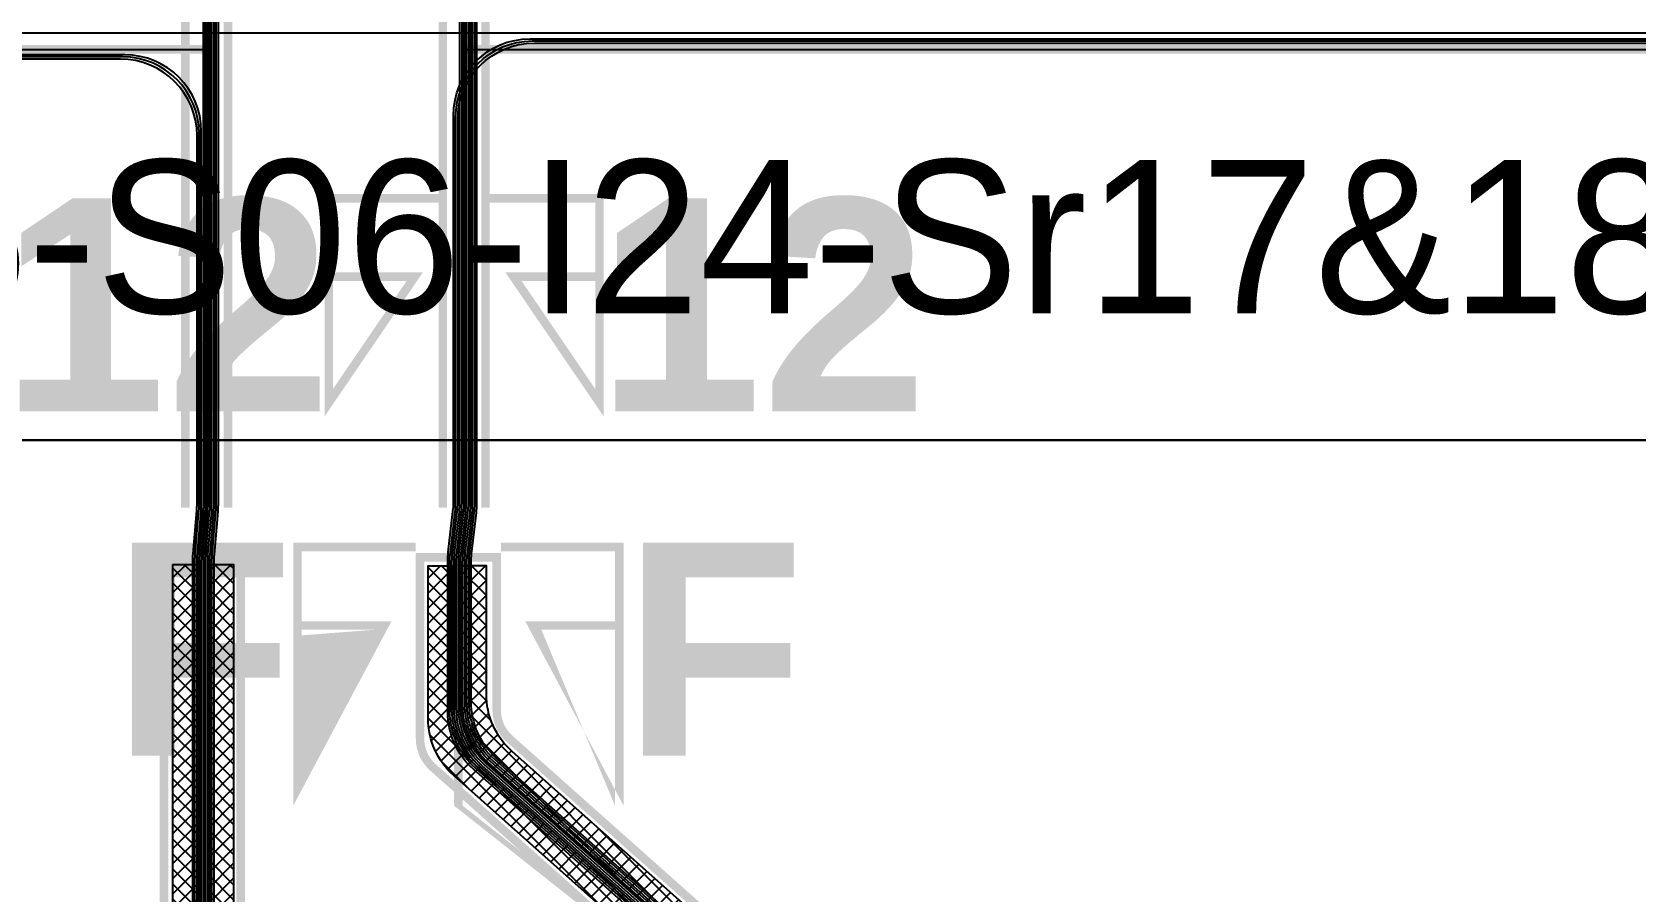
# Model space of a CAD drawing. Header units: metres. Extents: x 531856 to 532245, y 2674174 to 2674494.
# Drawn here: x 532029.48 to 532048.32, y 2674378.99 to 2674389.08 of the extents above; entities that cross this region are included whole.
import ezdxf
from ezdxf.enums import TextEntityAlignment as Align

# ---------------------------------------------------------------- set-up
doc = ezdxf.new("R2010")
doc.units = ezdxf.units.M
doc.linetypes.add('DASHED', pattern=[0.75, 0.5, -0.25])
for name, color, linetype in [('300mm Hume Pipe', 74, 'Continuous'), ('E-Inverter Grouping', 2, 'Continuous'), ('Excavation', 7, 'Continuous'), ('IDT', 7, 'Continuous'), ('LT Cable(AG) INV to LT Panel BL-01', 2, 'Continuous'), ('Messenger Wire Block-01 (Master Path)', 30, 'Continuous'), ('Messenger Wire Block-01 (MW Path)', 191, 'Continuous'), ('Messenger Wire Exc Link', 7, 'Continuous'), ('MMS Table Block-01', 8, 'Continuous'), ('Section Marking BL-01', 2, 'Continuous'), ('Trench (AC)-BL01', 14, 'Continuous')]:
    doc.layers.add(name, color=color, linetype=linetype)
doc.styles.add('BoldTextStyle', font='arialbd.ttf')
doc.styles.get("Standard").update_dxf_attribs({"font": 'Adani Regular.ttf'})
pattern_1 = [(45, (-787.2079999998678, 322.5), (-0.08838834764831845, 0.08838834764831845), []), (135, (-787.2079999998678, 322.5), (-0.08838834764831845, -0.08838834764831843), [])]

# ---------------------------------------------------------------- blocks, each defined once
blk = doc.blocks.new('MMS Table (32.292 x 4.788)')
at = {"color": 0}
blk.add_lwpolyline([(0, -0.002), (0, 4.786), (32.292, 4.786), (32.292, -0.002)], close=True, dxfattribs=at)
at = {"color": 7}
blk.add_attdef('ID1', text='', height=1.8, dxfattribs=at).set_placement((16.146, 2.392), align=Align.MIDDLE_CENTER)
blk = doc.blocks.new('IDT')
at = {"layer": 'IDT', "color": 243, "linetype": 'DASHED'}
blk.add_lwpolyline([(45.49999999962691, 32.58580025943296), (45.4999999996269, -4.032314963696315), (-1.30442248516332e-09, -4.032314963696308), (-1.304414354308392e-09, 32.58580025943297)], close=True, dxfattribs=at)

msp = doc.modelspace()

# ---------------------------------------------------------------- hatches: boundary and pattern name
at = {"layer": '300mm Hume Pipe'}
h = msp.add_hatch(dxfattribs=at)
h.set_pattern_fill('ANSI37', color=74)
h.set_pattern_definition(pattern_1)
edge = h.paths.add_edge_path()
edge.add_line((532031.1272843687, 2674382.829486473), (532031.12728437, 2674371.125132979))
edge.add_arc((532032.02728437, 2674371.125132979), 0.9000000000232831, 180, 270.0000000074112)
edge.add_line((532032.0272843702, 2674370.225132979), (532038.2801698035, 2674370.225132984))
edge.add_line((532038.2801698035, 2674370.225132984), (532038.2801698035, 2674370.525132983))
edge.add_line((532038.2801698035, 2674370.525132983), (532032.3272843702, 2674370.525132979))
edge.add_arc((532032.3272843701, 2674371.425132979), 0.8999999999068677, 180, 270.00000000741124, ccw=False)
edge.add_line((532031.4272843701, 2674371.425132979), (532031.4272843688, 2674382.829486473))
edge.add_line((532031.4272843688, 2674382.829486473), (532031.1272843687, 2674382.829486473))
edge = h.paths.add_edge_path(flags=17)
edge.add_line((532031.5474409291, 2674382.829486473), (532031.5474409291, 2674371.509195847))
edge.add_arc((532032.4474409291, 2674371.509195847), 0.9000000000232831, 180, 270.0000000741123)
edge.add_line((532032.4474409303, 2674370.609195848), (532038.2801698035, 2674370.609195855))
edge.add_line((532038.2801698035, 2674370.609195855), (532038.2801698035, 2674370.909195855))
edge.add_line((532038.2801698035, 2674370.909195855), (532032.7474409305, 2674370.909195847))
edge.add_arc((532032.7474409291, 2674371.809195847), 0.8999999999068677, 180, 270.0000000889347, ccw=False)
edge.add_line((532031.8474409292, 2674371.809195847), (532031.8474409292, 2674382.829486473))
edge.add_line((532031.8474409292, 2674382.829486473), (532031.5474409291, 2674382.829486473))
h = msp.add_hatch(dxfattribs=at)
h.set_pattern_fill('ANSI37', color=74)
h.set_pattern_definition(pattern_1)
edge = h.paths.add_edge_path()
edge.add_line((532041.8302895742, 2674371.798708546), (532042.130289574, 2674371.798708546))
edge.add_line((532042.130289574, 2674371.798708546), (532042.130289574, 2674373.989289007))
edge.add_arc((532041.2302895739, 2674373.989289007), 0.9000000001396984, 0, 48.32874371870346)
edge.add_line((532041.8286597069, 2674374.661563642), (532035.1145955842, 2674380.637537201))
edge.add_arc((532035.7129657172, 2674381.309811835), 0.8999999999295727, 179.9999999703551, 228.3287436989939, ccw=False)
edge.add_line((532034.8129657169, 2674381.309811836), (532034.812965717, 2674382.816203433))
edge.add_line((532034.812965717, 2674382.816203433), (532034.5129657172, 2674382.816203433))
edge.add_line((532034.5129657172, 2674382.816203433), (532034.5129657171, 2674381.175210654))
edge.add_arc((532035.4129657173, 2674381.175210654), 0.9000000001396984, 179.9999999703551, 228.3287436989939)
edge.add_line((532034.8145955843, 2674380.50293602), (532041.5286597072, 2674374.52696246))
edge.add_arc((532040.9302895741, 2674373.854687826), 0.900000000006972, -2.9644922960869735e-08, 48.32874369345791, ccw=False)
edge.add_line((532041.8302895742, 2674373.854687825), (532041.8302895742, 2674371.798708546))
edge = h.paths.add_edge_path()
edge.add_line((532034.4289028457, 2674382.764976613), (532034.4289028456, 2674381.137494115))
edge.add_arc((532035.3289028457, 2674381.137494114), 0.9000000001396984, 179.9999999703551, 228.3287436989939)
edge.add_line((532034.7305327128, 2674380.46521948), (532041.4445968355, 2674374.48924592))
edge.add_arc((532040.8462267026, 2674373.816971286), 0.8999999999295727, -2.9644922960869735e-08, 48.328743698993776, ccw=False)
edge.add_line((532041.7462267027, 2674373.816971286), (532041.7462267027, 2674371.798708546))
edge.add_line((532041.7462267027, 2674371.798708546), (532041.4462267027, 2674371.798708546))
edge.add_line((532041.4462267027, 2674371.798708546), (532041.4462267025, 2674373.707169657))
edge.add_arc((532040.5462267024, 2674373.707169656), 0.9000000001396984, 2.964491826802329e-08, 48.33614241642817)
edge.add_line((532041.1445100185, 2674374.379521554), (532034.4306195297, 2674380.353786938))
edge.add_arc((532035.0289028458, 2674381.026138836), 0.9000000003814849, 180.0000000296449, 228.3361424164282, ccw=False)
edge.add_line((532034.1289028457, 2674381.026138836), (532034.1289028457, 2674382.816203433))
edge.add_line((532034.1289028457, 2674382.816203433), (532034.4289028457, 2674382.816203433))
edge.add_line((532034.4289028457, 2674382.816203433), (532034.4289028457, 2674382.764976613))

# ---------------------------------------------------------------- linework, layer by layer
at = {"layer": '300mm Hume Pipe', "color": 74}
for points in [[(532031.1272843687, 2674382.829486473), (532031.12728437, 2674371.125132979, 0.414213562368789), (532032.0272843702, 2674370.225132979), (532038.2801698035, 2674370.225132984), (532038.2801698035, 2674370.525132983), (532032.3272843702, 2674370.525132979, -0.4142135623692981), (532031.4272843701, 2674371.425132979), (532031.4272843688, 2674382.829486473)], [(532031.5474409291, 2674382.829486473), (532031.5474409291, 2674371.509195847, 0.4142135627706127), (532032.4474409303, 2674370.609195848), (532038.2801698035, 2674370.609195855), (532038.2801698035, 2674370.909195855), (532032.7474409305, 2674370.909195847, -0.4142135627921673), (532031.8474409292, 2674371.809195847), (532031.8474409292, 2674382.829486473)], [(532034.4289028457, 2674382.764976613), (532034.4289028456, 2674381.137494115, 0.2140562423256003), (532034.7305327128, 2674380.46521948), (532041.4445968355, 2674374.48924592, -0.2140562423092027), (532041.7462267027, 2674373.816971286), (532041.7462267027, 2674371.798708546), (532041.4462267027, 2674371.798708546), (532041.4462267025, 2674373.707169657, 0.2140900045463655), (532041.1445100185, 2674374.379521554), (532034.4306195297, 2674380.353786938, -0.2140900045615197), (532034.1289028457, 2674381.026138836), (532034.1289028457, 2674382.816203433), (532034.4289028457, 2674382.816203433), (532034.4289028457, 2674382.764976613)], [(532041.8302895742, 2674371.798708546), (532042.130289574, 2674371.798708546), (532042.130289574, 2674373.989289007, 0.2140562423100663), (532041.8286597069, 2674374.661563642), (532035.1145955842, 2674380.637537201, -0.2140562423329815), (532034.8129657169, 2674381.309811836), (532034.812965717, 2674382.816203433), (532034.5129657172, 2674382.816203433), (532034.5129657171, 2674381.175210654, 0.2140562423301491), (532034.8145955843, 2674380.50293602), (532041.5286597072, 2674374.52696246, -0.2140562423100663), (532041.8302895742, 2674373.854687825)]]:
    msp.add_lwpolyline(points, format="xyb", close=True, dxfattribs=at)
at = {"layer": 'E-Inverter Grouping', "color": 3}
msp.add_lwpolyline([(532082.9152843683, 2674384.291169281), (532018.2312843683, 2674384.291169281), (532018.2312843683, 2674419.075169281), (532082.9152843683, 2674419.075169281)], close=True, dxfattribs=at)
at = {"layer": 'Excavation', "color": 3, "const_width": 0.1}
for points in [[(532040.2424020942, 2674369.771768927), (532038.4022826139, 2674370.575132983), (532031.4772843687, 2674370.575132983), (532031.4772843687, 2674382.916203433)], [(532041.8019354835, 2674370.734471424), (532041.8019354835, 2674374.238423511), (532034.4846116264, 2674380.753225982), (532034.4846116265, 2674382.916203433)]]:
    msp.add_lwpolyline(points, dxfattribs=at)
at = {"layer": 'LT Cable(AG) INV to LT Panel BL-01', "color": 2}
for points in [[(532041.2803580412, 2674369.280238401), (532040.1797639326, 2674369.280238401, -0.2151624988949397), (532039.5049640982, 2674369.584717466), (532038.5979728235, 2674370.612452221, 0.1032748659291951), (532038.2378711365, 2674370.687632983), (532032.4897843689, 2674370.687632983, -0.4142135623936106), (532031.5897843688, 2674371.587632983), (532031.5897843688, 2674382.872862782, -0.02139299530927985), (532031.5930765085, 2674382.949771906), (532031.6364922286, 2674383.455969552, 0.02139299530528766), (532031.6397843683, 2674383.532878676), (532031.6397843685, 2674485.592487811, 0.4142135623734262), (532030.7397843684, 2674486.492487811), (531923.5935845181, 2674486.492487811, -0.414213562373095), (531922.693584518, 2674487.39248781), (531922.693584518, 2674487.727769276)], [(532041.2803580412, 2674369.305238401), (532040.1880036539, 2674369.305238401, -0.2147312547795336), (532039.5141866303, 2674369.608605667), (532038.6031922353, 2674370.637452221, 0.1032748659037654), (532038.2430905486, 2674370.712632983), (532032.5147843687, 2674370.712632983, -0.414213562373095), (532031.6147843687, 2674371.612632983), (532031.6147843687, 2674382.871792642, -0.02139299537587195), (532031.6180765084, 2674382.948701766), (532031.6614922286, 2674383.454899412, 0.02139299537685584), (532031.6647843684, 2674383.531808536), (532031.6647843684, 2674485.617487811, 0.414213562373095), (532030.7647843683, 2674486.517487811), (532020.769584518, 2674486.517487811, -0.414213562373095), (532019.869584518, 2674487.417487811), (532019.869584518, 2674487.727769276)], [(532041.2803580412, 2674369.230238401), (532040.1632563844, 2674369.230238401, -0.2160344713296541), (532039.4864754517, 2674369.536969854), (532038.5875339995, 2674370.562452221, 0.1032748659456602), (532038.2274323124, 2674370.637632983), (532032.4397843688, 2674370.637632983, -0.4142135623934891), (532031.5397843687, 2674371.537632983), (532031.5397843687, 2674382.875003061, -0.02139299535886178), (532031.5430765084, 2674382.951912185), (532031.5864922287, 2674383.458109831, 0.02139299535864674), (532031.5897843684, 2674383.535018955), (532031.5897843684, 2674455.542487811, 0.414213562373095), (532030.6897843684, 2674456.442487811), (531923.5935845181, 2674456.442487811, -0.414213562373095), (531922.693584518, 2674457.342487811), (531922.693584518, 2674457.727769276)], [(532041.2803580412, 2674369.255238401), (532040.1715148507, 2674369.255238401, -0.2155968935960983), (532039.4957270557, 2674369.560838825), (532038.5927534115, 2674370.587452221, 0.1032748659374062), (532038.2326517245, 2674370.662632983), (532032.4647843689, 2674370.662632983, -0.4142135623935497), (532031.5647843687, 2674371.562632983), (532031.5647843687, 2674382.873932921, -0.02139299535886178), (532031.5680765085, 2674382.950842045), (532031.6114922287, 2674383.457039692, 0.02139299535864674), (532031.6147843684, 2674383.533948815), (532031.6147843684, 2674455.567487811, 0.414213562373095), (532030.7147843684, 2674456.467487811), (532020.769584518, 2674456.467487811, -0.414213562373095), (532019.869584518, 2674457.367487811), (532019.869584518, 2674457.727769276)], [(532043.2712512617, 2674369.180238401), (532040.1467112066, 2674369.180238401, -0.2169193075640591), (532039.4679283594, 2674369.489261374), (532038.5770951756, 2674370.512452221, 0.1032748659622984), (532038.2169934885, 2674370.587632983), (532032.3897843688, 2674370.587632983, -0.4142135623933694), (532031.4897843687, 2674371.487632983), (532031.4897843687, 2674382.877143339, -0.02139299540844348), (532031.4930765084, 2674382.954052464), (532031.5364922287, 2674383.46025011, 0.02139299541230105), (532031.5397843685, 2674383.537159234), (532031.5397843684, 2674432.992487811, 0.4142135623724179), (532030.6397843683, 2674433.892487811), (531923.5935845181, 2674433.892487811, -0.414213562373095), (531922.693584518, 2674434.792487811), (531922.693584518, 2674435.227769276)], [(532043.2712512617, 2674369.205238401), (532040.1549885105, 2674369.205238401, -0.2164752649546951), (532039.477209236, 2674369.513110666), (532038.5823145874, 2674370.537452221, 0.1032748659539574), (532038.2222129004, 2674370.612632983), (532032.4147843688, 2674370.612632983, -0.414213562393429), (532031.5147843687, 2674371.512632983), (532031.5147843687, 2674382.8760732, -0.02139299535886178), (532031.5180765084, 2674382.952982324), (532031.5614922286, 2674383.45917997, 0.02139299535864674), (532031.5647843684, 2674383.536089094), (532031.5647843684, 2674433.017487811, 0.414213562373095), (532030.6647843684, 2674433.917487811), (532020.769584518, 2674433.917487811, -0.414213562373095), (532019.869584518, 2674434.817487811), (532019.869584518, 2674435.227769276)], [(532043.2712512617, 2674369.130238401), (532040.130128216, 2674369.130238401, -0.2178172749968657), (532039.4493224238, 2674369.441592945), (532038.5666563517, 2674370.462452221, 0.1032748659251984), (532038.2065546648, 2674370.537632983), (532032.3397843689, 2674370.537632983, -0.4142135623932508), (532031.4397843687, 2674371.437632983), (532031.4397843687, 2674382.879283619, -0.02139299535886178), (532031.4430765085, 2674382.956192743), (532031.4864922287, 2674383.462390389, 0.02139299535864674), (532031.4897843684, 2674383.539299513), (532031.4897843684, 2674410.442487811, 0.414213562373095), (532030.5897843684, 2674411.342487811), (531923.5935845181, 2674411.342487811, -0.414213562373095), (531922.693584518, 2674412.242487811), (531922.693584518, 2674412.727769276)], [(532043.2712512617, 2674369.155238401), (532040.138424449, 2674369.155238401, -0.2173666329270636), (532039.4586327714, 2674369.465422095), (532038.5718757636, 2674370.487452221, 0.1032748659169098), (532038.2117740767, 2674370.562632983), (532032.3647843689, 2674370.562632983, -0.4142135623933099), (532031.4647843688, 2674371.462632983), (532031.4647843688, 2674382.87821348, -0.02139299530927985), (532031.4680765085, 2674382.955122604), (532031.5114922286, 2674383.46132025, 0.02139299530452547), (532031.5147843683, 2674383.538229374), (532031.5147843685, 2674410.467487811, 0.4142135623743203), (532030.6147843684, 2674411.367487811), (531988.377584518, 2674411.367487811, -0.414213562373095), (531987.477584518, 2674412.26748781), (531987.477584518, 2674412.727769276)], [(532045.4282512616, 2674369.105238401), (532040.1218224857, 2674369.105238401, -0.2182712683262629), (532039.439997268, 2674369.417774043), (532038.5614369398, 2674370.437452221, 0.1032748659335312), (532038.2013352527, 2674370.512632983), (532032.3147843688, 2674370.512632983, -0.414213562393192), (532031.4147843687, 2674371.412632983), (532031.4147843687, 2674382.880353759, -0.02139299535886178), (532031.4180765084, 2674382.957262882), (532031.4614922287, 2674383.463460529, 0.02139299535864674), (532031.4647843684, 2674383.540369653), (532031.4647843684, 2674387.917487811, 0.414213562373095), (532030.5647843684, 2674388.817487811), (532017.3727843685, 2674388.817487811, 0.414213562373095), (532016.4727843684, 2674387.917487811), (532016.4727843684, 2674382.217487811, -0.414213562373095), (532015.5727843684, 2674381.317487811), (531923.5935845181, 2674381.317487811, -0.414213562373095), (531922.693584518, 2674382.217487811), (531922.693584518, 2674382.727769276)], [(532045.4282512616, 2674369.055238402), (532040.1051824451, 2674369.055238402, -0.2191894490344296), (532039.4213023388, 2674369.370167465), (532038.5509981158, 2674370.387452221, 0.1032748659503297), (532038.1908964288, 2674370.462632983), (532032.2647843688, 2674370.462632983, -0.4142135623930754), (532031.3647843687, 2674371.362632983), (532031.3647843687, 2674382.882494037, -0.02139299540844348), (532031.3680765084, 2674382.959403161), (532031.4114922287, 2674383.465600808, 0.02139299541725513), (532031.4147843685, 2674383.542509932), (532031.4147843684, 2674387.867487811, 0.4142135623665691), (532030.5147843683, 2674388.767487811), (532017.4227843685, 2674388.767487811, 0.414213562373095), (532016.5227843685, 2674387.867487811), (532016.5227843685, 2674359.667487811, -0.414213562373095), (532015.6227843685, 2674358.767487811), (531923.5935845181, 2674358.767487811, -0.414213562373095), (531922.693584518, 2674359.667487811), (531922.693584518, 2674360.227769276)], [(532045.4282512616, 2674369.080238401), (532040.1135072358, 2674369.080238401, -0.218728647877491), (532039.4306572555, 2674369.393965509), (532038.5562175277, 2674370.412452221, 0.1032748659419083), (532038.1961158407, 2674370.487632983), (532032.2897843688, 2674370.487632983, -0.4142135623931337), (532031.3897843687, 2674371.387632983), (532031.3897843687, 2674382.881423898, -0.02139299535886178), (532031.3930765084, 2674382.958333022), (532031.4364922286, 2674383.464530668, 0.02139299535864674), (532031.4397843684, 2674383.541439792), (532031.4397843684, 2674387.892487811, 0.414213562373095), (532030.5397843684, 2674388.792487811), (532017.3977843685, 2674388.792487811, 0.414213562373095), (532016.4977843685, 2674387.892487811), (532016.4977843685, 2674359.692487811, -0.414213562373095), (532015.5977843684, 2674358.792487811), (531988.377584518, 2674358.792487811, -0.414213562373095), (531987.477584518, 2674359.692487811), (531987.477584518, 2674360.227769276)]]:
    msp.add_lwpolyline(points, format="xyb", dxfattribs=at)
at = {"layer": 'LT Cable(AG) INV to LT Panel BL-01', "color": 5}
for points in [[(532046.3122512617, 2674369.92945629), (532042.8269354835, 2674369.92945629, -0.4142135623503636), (532041.9269354835, 2674370.82945629), (532041.9269354835, 2674373.890770753, 0.2140186322185252), (532041.6254023168, 2674374.562959305), (532034.911144793, 2674380.540836239, -0.2140186322327757), (532034.6096116264, 2674381.213024791), (532034.6096116265, 2674382.8569097, -0.0288996156858555), (532034.6156149466, 2674382.960688003), (532034.6712810484, 2674383.440222824, 0.02889961570054691), (532034.6772843685, 2674383.544001128), (532034.6772843684, 2674485.354987811, -0.414213562373427), (532035.5772843685, 2674486.254987811), (532080.3769842181, 2674486.254987811, 0.414213562373095), (532081.2769842182, 2674487.154987811), (532081.2769842182, 2674487.727769276)], [(532046.3122512617, 2674369.95445629), (532042.8519354835, 2674369.95445629, -0.4142135623503636), (532041.9519354835, 2674370.85445629), (532041.9519354835, 2674373.901985358, 0.214018632209244), (532041.6504023168, 2674374.57417391), (532034.936144793, 2674380.552050845, -0.2140186322231835), (532034.6346116264, 2674381.224239396), (532034.6346116265, 2674382.855463511, -0.02889961568572617), (532034.6406149466, 2674382.959241814), (532034.6962810485, 2674383.438776636, 0.02889961570054713), (532034.7022843686, 2674383.542554939), (532034.7022843685, 2674485.329987811, -0.4142135623734271), (532035.6022843685, 2674486.229987811), (532177.5529842181, 2674486.229987811, 0.414213562373095), (532178.4529842181, 2674487.129987811), (532178.4529842181, 2674487.727769276)], [(532046.3122512617, 2674369.879456291), (532042.7769354834, 2674369.879456291, -0.4142135623503636), (532041.8769354834, 2674370.77945629), (532041.8769354834, 2674373.868341543, 0.2140186322185252), (532041.5754023168, 2674374.540530095), (532034.861144793, 2674380.518407029, -0.214018632232603), (532034.5596116263, 2674381.190595581), (532034.5596116264, 2674382.859802077, -0.02889961568610807), (532034.5656149465, 2674382.963580381), (532034.6212810484, 2674383.443115202, 0.02889961570066358), (532034.6272843685, 2674383.546893505), (532034.6272843684, 2674455.404987811, -0.4142135623735637), (532035.5272843684, 2674456.304987811), (532080.3769842181, 2674456.304987811, 0.414213562373095), (532081.2769842182, 2674457.20498781), (532081.2769842182, 2674457.727769276)], [(532046.3122512617, 2674369.90445629), (532042.8019354835, 2674369.90445629, -0.4142135623503636), (532041.9019354834, 2674370.80445629), (532041.9019354834, 2674373.879556148, 0.2140186322185252), (532041.6004023168, 2674374.5517447), (532034.886144793, 2674380.529621634, -0.2140186322326889), (532034.5846116263, 2674381.201810186), (532034.5846116265, 2674382.858355888, -0.02889961568598262), (532034.5906149466, 2674382.962134192), (532034.6462810484, 2674383.441669013, 0.0288996157006638), (532034.6522843685, 2674383.545447316), (532034.6522843684, 2674455.379987811, -0.4142135623735638), (532035.5522843684, 2674456.279987811), (532177.5529842181, 2674456.279987811, 0.414213562373095), (532178.4529842181, 2674457.179987811), (532178.4529842181, 2674457.727769276)], [(532044.3712512616, 2674369.829456291), (532042.7269354835, 2674369.829456291, -0.4142135623503636), (532041.8269354835, 2674370.729456291), (532041.8269354835, 2674373.845912333, 0.2140186322185252), (532041.5254023168, 2674374.518100885), (532034.811144793, 2674380.495977819, -0.2140186322324344), (532034.5096116264, 2674381.168166371), (532034.5096116265, 2674382.862694454, -0.02889961568635341), (532034.5156149466, 2674382.966472758), (532034.5712810485, 2674383.446007579, 0.02889961570026357), (532034.5772843686, 2674383.549785883), (532034.5772843686, 2674432.954987811, -0.414213562373095), (532035.4772843686, 2674433.854987811), (532080.3769842181, 2674433.854987811, 0.414213562373095), (532081.2769842182, 2674434.754987811), (532081.2769842182, 2674435.227769276)], [(532044.3712512616, 2674369.854456291), (532042.7519354835, 2674369.854456291, -0.4142135623503636), (532041.8519354835, 2674370.754456291), (532041.8519354835, 2674373.857126938, 0.2140186322185252), (532041.5504023168, 2674374.52931549), (532034.8361447931, 2674380.507192424, -0.2140186322325182), (532034.5346116264, 2674381.179380976), (532034.5346116265, 2674382.861248265, -0.02889961568623174), (532034.5406149466, 2674382.965026569), (532034.5962810485, 2674383.44456139, 0.02889961570026357), (532034.6022843686, 2674383.548339694), (532034.6022843686, 2674432.929987811, -0.414213562373095), (532035.5022843686, 2674433.829987811), (532177.5529842181, 2674433.829987811, 0.414213562373095), (532178.4529842181, 2674434.729987811), (532178.4529842181, 2674435.227769276)], [(532042.3021633108, 2674369.825203961, -0.3015862789084595), (532041.7519354834, 2674370.654456291), (532041.7519354834, 2674373.812268518, 0.2140186322185252), (532041.4504023168, 2674374.48445707), (532034.736144793, 2674380.462334004, -0.2140186322321887), (532034.4346116263, 2674381.134522555), (532034.4346116264, 2674382.86703302, -0.02889961568670842), (532034.4406149465, 2674382.970811324), (532034.4962810484, 2674383.450346145, 0.02889961570026357), (532034.5022843685, 2674383.554124448), (532034.5022843685, 2674410.529987811, -0.414213562373095), (532035.4022843685, 2674411.429987811), (532047.9849842181, 2674411.429987811, 0.414213562373095), (532048.8849842182, 2674412.32998781), (532048.8849842182, 2674412.727769276)], [(532044.3712512616, 2674369.779456291), (532042.6769354835, 2674369.779456291, -0.4142135623503636), (532041.7769354834, 2674370.679456291), (532041.7769354834, 2674373.823483123, 0.2140186322185252), (532041.4754023168, 2674374.495671675), (532034.761144793, 2674380.473548609, -0.2140186322322695), (532034.4596116263, 2674381.14573716), (532034.4596116265, 2674382.865586831, -0.02889961568659175), (532034.4656149466, 2674382.969365135), (532034.5212810484, 2674383.448899956, 0.02889961570026357), (532034.5272843685, 2674383.55267826), (532034.5272843685, 2674410.504987811, -0.414213562373095), (532035.4272843685, 2674411.404987811), (532112.7689842181, 2674411.404987811, 0.414213562373095), (532113.6689842182, 2674412.304987811), (532113.6689842182, 2674412.727769276)], [(532044.3712512616, 2674369.804456291), (532042.7019354835, 2674369.804456291, -0.4142135623503636), (532041.8019354835, 2674370.704456291), (532041.8019354835, 2674373.834697728, 0.2140186322185252), (532041.5004023168, 2674374.50688628), (532034.786144793, 2674380.484763214, -0.2140186322323515), (532034.4846116264, 2674381.156951766), (532034.4846116265, 2674382.864140643, -0.02889961568647352), (532034.4906149466, 2674382.967918946), (532034.5462810484, 2674383.447453768, 0.02889961570026357), (532034.5522843685, 2674383.551232071), (532034.5522843685, 2674410.479987811, -0.414213562373095), (532035.4522843686, 2674411.379987811), (532177.5529842181, 2674411.379987811, 0.414213562373095), (532178.4529842181, 2674412.279987811), (532178.4529842181, 2674412.727769276)], [(532042.3021633109, 2674369.722426389, -0.3259988777103935), (532041.6769354835, 2674370.579456291), (532041.6769354835, 2674373.778624703, 0.2140186322185252), (532041.3754023168, 2674374.450813254), (532034.661144793, 2674380.428690189, -0.2140186322319514), (532034.3596116264, 2674381.10087874), (532034.3596116265, 2674382.871371586, -0.02889961568704855), (532034.3656149466, 2674382.975149889), (532034.4212810484, 2674383.454684711, 0.02889961570026357), (532034.4272843685, 2674383.558463014), (532034.4272843685, 2674388.104987811, -0.414213562373095), (532035.3272843686, 2674389.004987811), (532083.9612843681, 2674389.004987811, -0.414213562373095), (532084.8612843681, 2674388.104987811), (532084.8612843681, 2674382.404987811, 0.414213562373095), (532085.7612843681, 2674381.504987811), (532177.5529842181, 2674381.504987811, 0.414213562373095), (532178.4529842181, 2674382.404987811), (532178.4529842181, 2674382.727769276)], [(532042.3021633108, 2674369.755847639, -0.3179111484360685), (532041.7019354835, 2674370.604456291), (532041.7019354835, 2674373.789839308, 0.2140186322185252), (532041.4004023168, 2674374.462027859), (532034.686144793, 2674380.439904794, -0.2140186322320295), (532034.3846116264, 2674381.112093345), (532034.3846116265, 2674382.869925397, -0.02889961568693676), (532034.3906149466, 2674382.973703701), (532034.4462810485, 2674383.453238522, 0.02889961570026357), (532034.4522843686, 2674383.557016826), (532034.4522843686, 2674388.079987811, -0.414213562373095), (532035.3522843686, 2674388.979987811), (532083.936284368, 2674388.979987811, -0.414213562373095), (532084.8362843681, 2674388.079987811), (532084.8362843681, 2674359.879987811, 0.414213562373095), (532085.7362843681, 2674358.979987811), (532112.7689842181, 2674358.979987811, 0.414213562373095), (532113.6689842182, 2674359.879987811), (532113.6689842182, 2674360.227769276)], [(532042.3021633108, 2674369.790097586, -0.3097769471170886), (532041.7269354835, 2674370.629456291), (532041.7269354835, 2674373.801053913, 0.2140186322185252), (532041.4254023168, 2674374.473242464), (532034.7111447931, 2674380.451119399, -0.2140186322321086), (532034.4096116264, 2674381.12330795), (532034.4096116265, 2674382.868479209, -0.02889961568682331), (532034.4156149466, 2674382.972257512), (532034.4712810485, 2674383.451792333, 0.02889961570026357), (532034.4772843686, 2674383.555570637), (532034.4772843686, 2674388.054987811, -0.414213562373095), (532035.3772843686, 2674388.954987811), (532083.911284368, 2674388.954987811, -0.414213562373095), (532084.811284368, 2674388.054987811), (532084.811284368, 2674359.854987811, 0.414213562373095), (532085.7112843681, 2674358.954987811), (532177.5529842181, 2674358.954987811, 0.414213562373095), (532178.4529842181, 2674359.854987811), (532178.4529842181, 2674360.227769276)]]:
    msp.add_lwpolyline(points, format="xyb", dxfattribs=at)
at = {"layer": 'Messenger Wire Block-01 (Master Path)'}
for points in [[(532031.5272843684, 2674383.499169281), (532031.5272843684, 2674486.379987811)], [(532034.5522843685, 2674383.499169281), (532034.5522843684, 2674486.379987811)], [(532016.4102843684, 2674388.879987811), (532031.5272843684, 2674388.879987811)], [(532034.5522843685, 2674388.879987811), (532084.7362843681, 2674388.879987811)]]:
    msp.add_lwpolyline(points, dxfattribs=at)
at = {"layer": 'Messenger Wire Block-01 (MW Path)', "const_width": 0.1}
for points in [[(532031.7772843684, 2674383.501169281), (532031.7772843684, 2674486.381987811)], [(532034.3022843685, 2674383.501169281), (532034.3022843684, 2674486.381987811)], [(532031.2772843684, 2674383.501169281), (532031.2772843684, 2674411.381987811)], [(532034.8022843685, 2674383.501169281), (532034.8022843685, 2674411.381987811)], [(532016.4102843684, 2674388.881987811), (532031.5272843684, 2674388.881987811)], [(532034.5522843685, 2674388.881987811), (532084.7362843681, 2674388.881987811)]]:
    msp.add_lwpolyline(points, dxfattribs=at)
at = {"layer": 'Messenger Wire Exc Link'}
for points in [[(532031.4772843687, 2674382.916203433), (532031.5272843684, 2674383.499169281)], [(532034.4846116265, 2674382.916203433), (532034.5522843685, 2674383.499169281)]]:
    msp.add_lwpolyline(points, dxfattribs=at)
at = {"layer": 'Section Marking BL-01', "color": 94, "lineweight": 35, "true_color": 0x00a500, "const_width": 0.1}
for points in [[(532034.3522843686, 2674387.131987811), (532032.9622843686, 2674387.131987811), (532032.9622843686, 2674384.731987811), (532033.9722843686, 2674386.211987811), (532032.9622843686, 2674386.211987811)], [(532034.7522843685, 2674387.131987811), (532036.1422843685, 2674387.131987811), (532036.1422843685, 2674384.731987811), (532035.1322843685, 2674386.211987811), (532036.1422843685, 2674386.211987811)], [(532033.9846116265, 2674383.036714708), (532032.5946116265, 2674383.036714708), (532032.5946116264, 2674380.636714709), (532033.6046116265, 2674382.116714708), (532032.5946116265, 2674382.116714709)], [(532034.9846116265, 2674383.036714708), (532036.3746116265, 2674383.036714708), (532036.3746116264, 2674380.636714708), (532035.3646116265, 2674382.116714708), (532036.3746116265, 2674382.116714708)]]:
    msp.add_lwpolyline(points, dxfattribs=at)
at = {"layer": 'Trench (AC)-BL01', "const_width": 0.1}
for points in [[(532031.0272843688, 2674382.916203433), (532031.02728437, 2674371.025132979, 0.414213562368404), (532031.9272843702, 2674370.125132979), (532038.4022826139, 2674370.125132984), (532038.4022826138, 2674371.025132983), (532032.8272843701, 2674371.025132979, -0.4142135623721557), (532031.92728437, 2674371.925132979), (532031.9272843688, 2674382.916203433)], [(532041.203151671, 2674374.206306071), (532034.1833954391, 2674380.452741982, -0.2124726228145605), (532034.0346116265, 2674380.787060406), (532034.0346116265, 2674382.916203433), (532034.9346116266, 2674382.916203433), (532034.9346116267, 2674381.121232381, 0.2124726227902704), (532035.0833954394, 2674380.786913957), (532042.1031516709, 2674374.540478046, -0.212472622813343), (532042.2519354837, 2674374.206159622), (532042.2519354835, 2674371.698708546), (532041.3519354835, 2674371.698708546), (532041.3519354835, 2674373.871987647, 0.2124726228154971)]]:
    msp.add_lwpolyline(points, format="xyb", close=True, dxfattribs=at)

# ---------------------------------------------------------------- block references
at = {"layer": 'IDT', "color": 8, "rotation": 180}
msp.add_blockref('IDT', (532073.3232843674, 2674380.258854317), dxfattribs=at)
at = {"layer": 'MMS Table Block-01'}
msp.add_blockref('MMS Table (32.292 x 4.788)', (532018.2312843683, 2674384.291169281), dxfattribs=at).add_auto_attribs({'ID1': 'B01-R15-S06-I24-Sr17&18'})

# ---------------------------------------------------------------- texts
at = {"layer": 'Section Marking BL-01', "color": 94, "true_color": 0x00a500, "style": 'BoldTextStyle'}
for p in [(532031.0522843685, 2674385.881987811), (532038.0522843685, 2674385.881987811)]:
    msp.add_text('12', height=2.5, dxfattribs=at).set_placement(p, align=Align.MIDDLE_CENTER)
for p in [(532031.4846116265, 2674381.836714708), (532037.4846116265, 2674381.836714708)]:
    msp.add_text('F', height=2.5, rotation=359.9999999969162, dxfattribs=at).set_placement(p, align=Align.MIDDLE_CENTER)

doc.saveas('drawing.dxf')
